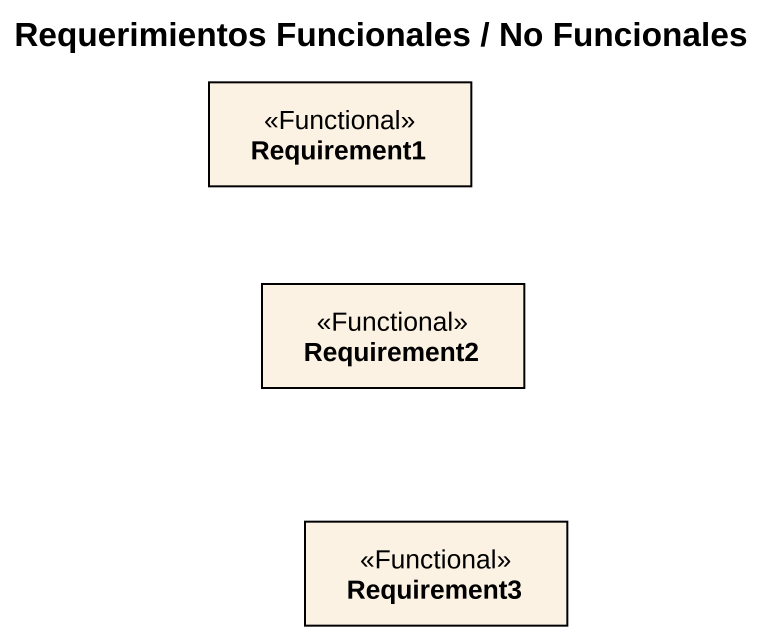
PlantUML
@startuml
title Requerimientos Funcionales / No Funcionales
hide circle
hide empty members
class Requirement1 <<Functional>>
class Requirement2 <<Functional>>
class Requirement3 <<Functional>>
@enduml
